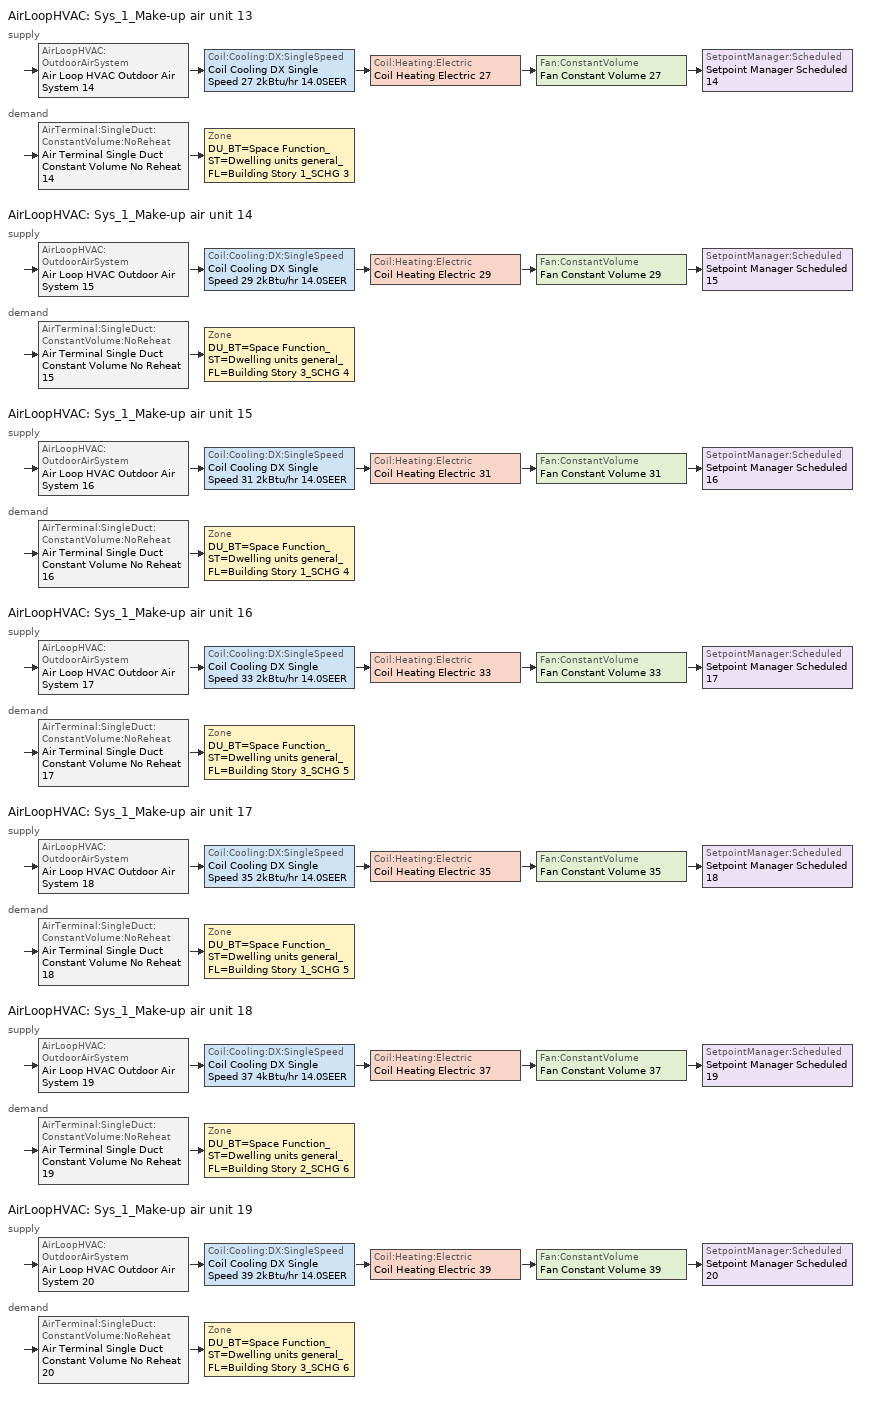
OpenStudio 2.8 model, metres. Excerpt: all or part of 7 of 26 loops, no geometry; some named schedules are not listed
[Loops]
AirLoopHVAC 'Sys_1_Make-up air unit 13'
 supply: AirLoopHVAC:OutdoorAirSystem 'Air Loop HVAC Outdoor Air System 14' > Coil:Cooling:DX:SingleSpeed 'Coil Cooling DX Single Speed 27 2kBtu/hr 14.0SEER' > Coil:Heating:Electric 'Coil Heating Electric 27' > Fan:ConstantVolume 'Fan Constant Volume 27' > SetpointManager:Scheduled 'Setpoint Manager Scheduled 14'
 demand: AirTerminal:SingleDuct:ConstantVolume:NoReheat 'Air Terminal Single Duct Constant Volume No Reheat 14' > Zone 'DU_BT=Space Function_ST=Dwelling units general_FL=Building Story 1_SCHG 3'
AirLoopHVAC 'Sys_1_Make-up air unit 14'
 supply: AirLoopHVAC:OutdoorAirSystem 'Air Loop HVAC Outdoor Air System 15' > Coil:Cooling:DX:SingleSpeed 'Coil Cooling DX Single Speed 29 2kBtu/hr 14.0SEER' > Coil:Heating:Electric 'Coil Heating Electric 29' > Fan:ConstantVolume 'Fan Constant Volume 29' > SetpointManager:Scheduled 'Setpoint Manager Scheduled 15'
 demand: AirTerminal:SingleDuct:ConstantVolume:NoReheat 'Air Terminal Single Duct Constant Volume No Reheat 15' > Zone 'DU_BT=Space Function_ST=Dwelling units general_FL=Building Story 3_SCHG 4'
AirLoopHVAC 'Sys_1_Make-up air unit 15'
 supply: AirLoopHVAC:OutdoorAirSystem 'Air Loop HVAC Outdoor Air System 16' > Coil:Cooling:DX:SingleSpeed 'Coil Cooling DX Single Speed 31 2kBtu/hr 14.0SEER' > Coil:Heating:Electric 'Coil Heating Electric 31' > Fan:ConstantVolume 'Fan Constant Volume 31' > SetpointManager:Scheduled 'Setpoint Manager Scheduled 16'
 demand: AirTerminal:SingleDuct:ConstantVolume:NoReheat 'Air Terminal Single Duct Constant Volume No Reheat 16' > Zone 'DU_BT=Space Function_ST=Dwelling units general_FL=Building Story 1_SCHG 4'
AirLoopHVAC 'Sys_1_Make-up air unit 16'
 supply: AirLoopHVAC:OutdoorAirSystem 'Air Loop HVAC Outdoor Air System 17' > Coil:Cooling:DX:SingleSpeed 'Coil Cooling DX Single Speed 33 2kBtu/hr 14.0SEER' > Coil:Heating:Electric 'Coil Heating Electric 33' > Fan:ConstantVolume 'Fan Constant Volume 33' > SetpointManager:Scheduled 'Setpoint Manager Scheduled 17'
 demand: AirTerminal:SingleDuct:ConstantVolume:NoReheat 'Air Terminal Single Duct Constant Volume No Reheat 17' > Zone 'DU_BT=Space Function_ST=Dwelling units general_FL=Building Story 3_SCHG 5'
AirLoopHVAC 'Sys_1_Make-up air unit 17'
 supply: AirLoopHVAC:OutdoorAirSystem 'Air Loop HVAC Outdoor Air System 18' > Coil:Cooling:DX:SingleSpeed 'Coil Cooling DX Single Speed 35 2kBtu/hr 14.0SEER' > Coil:Heating:Electric 'Coil Heating Electric 35' > Fan:ConstantVolume 'Fan Constant Volume 35' > SetpointManager:Scheduled 'Setpoint Manager Scheduled 18'
 demand: AirTerminal:SingleDuct:ConstantVolume:NoReheat 'Air Terminal Single Duct Constant Volume No Reheat 18' > Zone 'DU_BT=Space Function_ST=Dwelling units general_FL=Building Story 1_SCHG 5'
AirLoopHVAC 'Sys_1_Make-up air unit 18'
 supply: AirLoopHVAC:OutdoorAirSystem 'Air Loop HVAC Outdoor Air System 19' > Coil:Cooling:DX:SingleSpeed 'Coil Cooling DX Single Speed 37 4kBtu/hr 14.0SEER' > Coil:Heating:Electric 'Coil Heating Electric 37' > Fan:ConstantVolume 'Fan Constant Volume 37' > SetpointManager:Scheduled 'Setpoint Manager Scheduled 19'
 demand: AirTerminal:SingleDuct:ConstantVolume:NoReheat 'Air Terminal Single Duct Constant Volume No Reheat 19' > Zone 'DU_BT=Space Function_ST=Dwelling units general_FL=Building Story 2_SCHG 6'
AirLoopHVAC 'Sys_1_Make-up air unit 19'
 supply: AirLoopHVAC:OutdoorAirSystem 'Air Loop HVAC Outdoor Air System 20' > Coil:Cooling:DX:SingleSpeed 'Coil Cooling DX Single Speed 39 2kBtu/hr 14.0SEER' > Coil:Heating:Electric 'Coil Heating Electric 39' > Fan:ConstantVolume 'Fan Constant Volume 39' > SetpointManager:Scheduled 'Setpoint Manager Scheduled 20'
 demand: AirTerminal:SingleDuct:ConstantVolume:NoReheat 'Air Terminal Single Duct Constant Volume No Reheat 20' > Zone 'DU_BT=Space Function_ST=Dwelling units general_FL=Building Story 3_SCHG 6'
[Sizing:Zone] Zone Cooling Design Supply Air Temperature Input Method=SupplyAirTemperature; Zone Cooling Design Supply Air Temperature {C}=13; Zone Cooling Design Supply Air Temperature Difference {deltaC}=11.11; Zone Heating Design Supply Air Temperature Input Method=SupplyAirTemperature; Zone Heating Design Supply Air Temperature {C}=43; Zone Heating Design Supply Air Temperature Difference {deltaC}=11.11; Zone Cooling Design Supply Air Humidity Ratio {kg-H2O/kg-air}=0.0085; Zone Heating Design Supply Air Humidity Ratio {kg-H2O/kg-air}=0.008; Zone Heating Sizing Factor=1.3; Zone Cooling Sizing Factor=1.1; Cooling Design Air Flow Method=DesignDay; Heating Design Air Flow Method=DesignDay; Account for Dedicated Outdoor Air System=No; Dedicated Outdoor Air System Control Strategy=NeutralSupplyAir; Dedicated Outdoor Air Low Setpoint Temperature for Design {C}=autosize; Dedicated Outdoor Air High Setpoint Temperature for Design {C}=autosize
DU_BT=Space Function_ST=Dwelling units general_FL=Building Story 1_SCHG 3; DU_BT=Space Function_ST=Dwelling units general_FL=Building Story 3_SCHG 4; DU_BT=Space Function_ST=Dwelling units general_FL=Building Story 1_SCHG 4; DU_BT=Space Function_ST=Dwelling units general_FL=Building Story 3_SCHG 5; DU_BT=Space Function_ST=Dwelling units general_FL=Building Story 1_SCHG 5; DU_BT=Space Function_ST=Dwelling units general_FL=Building Story 2_SCHG 6; DU_BT=Space Function_ST=Dwelling units general_FL=Building Story 3_SCHG 6
[Zone equipment]
DU_BT=Space Function_ST=Dwelling units general_FL=Building Story 1_SCHG 3: DU_BT=Space Function_ST=Dwelling units general_FL=Building Story 1_SCHG 3 PTAC, Zone HVAC Baseboard Convective Electric 14, Air Terminal Single Duct Constant Volume No Reheat 14
DU_BT=Space Function_ST=Dwelling units general_FL=Building Story 3_SCHG 4: DU_BT=Space Function_ST=Dwelling units general_FL=Building Story 3_SCHG 4 PTAC, Zone HVAC Baseboard Convective Electric 15, Air Terminal Single Duct Constant Volume No Reheat 15
DU_BT=Space Function_ST=Dwelling units general_FL=Building Story 1_SCHG 4: DU_BT=Space Function_ST=Dwelling units general_FL=Building Story 1_SCHG 4 PTAC, Zone HVAC Baseboard Convective Electric 16, Air Terminal Single Duct Constant Volume No Reheat 16
DU_BT=Space Function_ST=Dwelling units general_FL=Building Story 3_SCHG 5: DU_BT=Space Function_ST=Dwelling units general_FL=Building Story 3_SCHG 5 PTAC, Zone HVAC Baseboard Convective Electric 17, Air Terminal Single Duct Constant Volume No Reheat 17
DU_BT=Space Function_ST=Dwelling units general_FL=Building Story 1_SCHG 5: DU_BT=Space Function_ST=Dwelling units general_FL=Building Story 1_SCHG 5 PTAC, Zone HVAC Baseboard Convective Electric 18, Air Terminal Single Duct Constant Volume No Reheat 18
DU_BT=Space Function_ST=Dwelling units general_FL=Building Story 2_SCHG 6: DU_BT=Space Function_ST=Dwelling units general_FL=Building Story 2_SCHG 6 PTAC, Zone HVAC Baseboard Convective Electric 19, Air Terminal Single Duct Constant Volume No Reheat 19
DU_BT=Space Function_ST=Dwelling units general_FL=Building Story 3_SCHG 6: DU_BT=Space Function_ST=Dwelling units general_FL=Building Story 3_SCHG 6 PTAC, Zone HVAC Baseboard Convective Electric 20, Air Terminal Single Duct Constant Volume No Reheat 20
[AirLoopHVAC] Design Supply Air Flow Rate {m3/s}=AutoSize
Name | Availability Schedule
Sys_1_Make-up air unit 13 | Sys_1_Make-up air unit 13 Occ Sch
Sys_1_Make-up air unit 14 | Sys_1_Make-up air unit 14 Occ Sch
Sys_1_Make-up air unit 15 | Sys_1_Make-up air unit 15 Occ Sch
Sys_1_Make-up air unit 16 | Sys_1_Make-up air unit 16 Occ Sch
Sys_1_Make-up air unit 17 | Sys_1_Make-up air unit 17 Occ Sch
Sys_1_Make-up air unit 18 | Sys_1_Make-up air unit 18 Occ Sch
Sys_1_Make-up air unit 19 | Sys_1_Make-up air unit 19 Occ Sch
[Sizing:System] Type of Load to Size On=VentilationRequirement; Design Outdoor Air Flow Rate {m3/s}=Autosize; Central Heating Maximum System Air Flow Ratio=1; Preheat Design Temperature {C}=7; Preheat Design Humidity Ratio {kg-H2O/kg-Air}=0.008; Precool Design Temperature {C}=13; Precool Design Humidity Ratio {kg-H2O/kg-Air}=0.008; Central Cooling Design Supply Air Temperature {C}=13; Central Heating Design Supply Air Temperature {C}=43; Sizing Option=NonCoincident; 100% Outdoor Air in Cooling=Yes; 100% Outdoor Air in Heating=Yes; Central Cooling Design Supply Air Humidity Ratio {kg-H2O/kg-Air}=0.0085; Central Heating Design Supply Air Humidity Ratio {kg-H2O/kg-Air}=0.008; Cooling Design Air Flow Method=DesignDay; Cooling Design Air Flow Rate {m3/s}=0; Heating Design Air Flow Method=DesignDay; Heating Design Air Flow Rate {m3/s}=0; System Outdoor Air Method=ZoneSum; Zone Maximum Outdoor Air Fraction=1; Cooling Supply Air Flow Rate Per Floor Area {m3/s-m2}=0.00996765; Cooling Fraction of Autosized Cooling Supply Air Flow Rate=1; Cooling Supply Air Flow Rate Per Unit Cooling Capacity {m3/s-W}=3.94755e-05; Heating Supply Air Flow Rate Per Floor Area {m3/s-m2}=0.00996765; Heating Fraction of Autosized Heating Supply Air Flow Rate=1; Heating Fraction of Autosized Cooling Supply Air Flow Rate=1; Heating Supply Air Flow Rate Per Unit Heating Capacity {m3/s-W}=3.15882e-05; Cooling Design Capacity Method=CoolingDesignCapacity; Cooling Design Capacity {W}=autosize; Cooling Design Capacity Per Floor Area {W/m2}=234.7; Fraction of Autosized Cooling Design Capacity=1; Heating Design Capacity Method=HeatingDesignCapacity; Heating Design Capacity {W}=autosize; Heating Design Capacity Per Floor Area {W/m2}=157; Fraction of Autosized Heating Design Capacity=1; Central Cooling Capacity Control Method=OnOff
Sys_1_Make-up air unit 13; Sys_1_Make-up air unit 14; Sys_1_Make-up air unit 15; Sys_1_Make-up air unit 16; Sys_1_Make-up air unit 17; Sys_1_Make-up air unit 18; Sys_1_Make-up air unit 19
[Fan:ConstantVolume] Availability Schedule=Always On Discrete; Fan Total Efficiency=0.39975; Pressure Rise {Pa}=640; Maximum Flow Rate {m3/s}=AutoSize; Motor Efficiency=0.615
Fan Constant Volume 27; Fan Constant Volume 28; Fan Constant Volume 29; Fan Constant Volume 30; Fan Constant Volume 31; Fan Constant Volume 32; Fan Constant Volume 33; Fan Constant Volume 34; Fan Constant Volume 35; Fan Constant Volume 36; Fan Constant Volume 37; Fan Constant Volume 38; Fan Constant Volume 39; Fan Constant Volume 40
[Coil:Heating:Electric]
Name | Availability Schedule
Coil Heating Electric 27; Coil Heating Electric 29; Coil Heating Electric 31; Coil Heating Electric 33; Coil Heating Electric 35; Coil Heating Electric 37; Coil Heating Electric 39 | Always On Discrete
Coil Heating Electric 28; Coil Heating Electric 30; Coil Heating Electric 32; Coil Heating Electric 34; Coil Heating Electric 36; Coil Heating Electric 38; Coil Heating Electric 40 | ON_OFF_ALWAYS_OFF
[Coil:Cooling:DX:SingleSpeed] Availability Schedule=Always On Discrete; Rated Total Cooling Capacity {W}=autosize; Rated Sensible Heat Ratio=autosize; Rated Air Flow Rate {m3/s}=autosize; Rated Evaporator Fan Power Per Volume Flow Rate {W/(m3/s)}=773.3; Total Cooling Capacity Function of Temperature Curve=DXCOOL-NECB2011-REF-CAPFT; Total Cooling Capacity Function of Flow Fraction Curve=DXCOOL-NECB2011-REF-CAPFFLOW; Energy Input Ratio Function of Temperature Curve=DXCOOL-NECB2011-REF-COOLEIRFT; Energy Input Ratio Function of Flow Fraction Curve=DXCOOL-NECB2011-REF-COOLEIRFFLOW; Part Load Fraction Correlation Curve=DXCOOL-NECB2011-REF-COOLPLFFPLR; Condenser Type=AirCooled; Evaporative Condenser Effectiveness=0; Evaporative Condenser Air Flow Rate {m3/s}=Autosize; Evaporative Condenser Pump Rated Power Consumption {W}=Autosize; Crankcase Heater Capacity {W}=0; Maximum Outdoor Dry-Bulb Temperature for Crankcase Heater Operation {C}=0; Basin Heater Capacity {W/K}=0; Basin Heater Setpoint Temperature {C}=10
Name | Rated COP {W/W}
Coil Cooling DX Single Speed 27 2kBtu/hr 14.0SEER; Coil Cooling DX Single Speed 29 2kBtu/hr 14.0SEER; Coil Cooling DX Single Speed 31 2kBtu/hr 14.0SEER; Coil Cooling DX Single Speed 33 2kBtu/hr 14.0SEER; Coil Cooling DX Single Speed 35 2kBtu/hr 14.0SEER; Coil Cooling DX Single Speed 37 4kBtu/hr 14.0SEER; Coil Cooling DX Single Speed 39 2kBtu/hr 14.0SEER | 4.11713
Coil Cooling DX Single Speed 28 9kBtu/hr 10.5EER | 3.63859
Coil Cooling DX Single Speed 30 17kBtu/hr 9.3EER; Coil Cooling DX Single Speed 34 16kBtu/hr 9.3EER | 3.23448
Coil Cooling DX Single Speed 32 10kBtu/hr 10.4EER | 3.58631
Coil Cooling DX Single Speed 36 10kBtu/hr 10.3EER | 3.58209
Coil Cooling DX Single Speed 38 10kBtu/hr 10.3EER | 3.56515
Coil Cooling DX Single Speed 40 13kBtu/hr 9.8EER | 3.39549
[Controller:OutdoorAir] Minimum Outdoor Air Flow Rate {m3/s}=autosize; Maximum Outdoor Air Flow Rate {m3/s}=Autosize; Economizer Control Type=NoEconomizer; Economizer Control Action Type=ModulateFlow; Economizer Maximum Limit Dry-Bulb Temperature {C}=28; Economizer Maximum Limit Enthalpy {J/kg}=64000; Economizer Minimum Limit Dry-Bulb Temperature {C}=-100; Lockout Type=NoLockout; Minimum Limit Type=FixedMinimum; High Humidity Control=No; Heat Recovery Bypass Control Type=BypassWhenWithinEconomizerLimits
Name | Minimum Outdoor Air Schedule | Controller Mechanical Ventilation
Controller Outdoor Air 14 | Sys_1_Make-up air unit 13 Occ Sch | Controller Mechanical Ventilation 14
Controller Outdoor Air 15 | Sys_1_Make-up air unit 14 Occ Sch | Controller Mechanical Ventilation 15
Controller Outdoor Air 16 | Sys_1_Make-up air unit 15 Occ Sch | Controller Mechanical Ventilation 16
Controller Outdoor Air 17 | Sys_1_Make-up air unit 16 Occ Sch | Controller Mechanical Ventilation 17
Controller Outdoor Air 18 | Sys_1_Make-up air unit 17 Occ Sch | Controller Mechanical Ventilation 18
Controller Outdoor Air 19 | Sys_1_Make-up air unit 18 Occ Sch | Controller Mechanical Ventilation 19
Controller Outdoor Air 20 | Sys_1_Make-up air unit 19 Occ Sch | Controller Mechanical Ventilation 20
[Controller:MechanicalVentilation] Availability Schedule=Always On Discrete; System Outdoor Air Method=ZoneSum
Controller Mechanical Ventilation 14; Controller Mechanical Ventilation 15; Controller Mechanical Ventilation 16; Controller Mechanical Ventilation 17; Controller Mechanical Ventilation 18; Controller Mechanical Ventilation 19; Controller Mechanical Ventilation 20
[AirLoopHVAC:OutdoorAirSystem]
Name | Controller
Air Loop HVAC Outdoor Air System 14 | Controller Outdoor Air 14
Air Loop HVAC Outdoor Air System 15 | Controller Outdoor Air 15
Air Loop HVAC Outdoor Air System 16 | Controller Outdoor Air 16
Air Loop HVAC Outdoor Air System 17 | Controller Outdoor Air 17
Air Loop HVAC Outdoor Air System 18 | Controller Outdoor Air 18
Air Loop HVAC Outdoor Air System 19 | Controller Outdoor Air 19
Air Loop HVAC Outdoor Air System 20 | Controller Outdoor Air 20
[SetpointManager:Scheduled] Control Variable=Temperature
Name | Schedule
Setpoint Manager Scheduled 14 | Makeup-Air Unit Supply Air Temp 13
Setpoint Manager Scheduled 15 | Makeup-Air Unit Supply Air Temp 14
Setpoint Manager Scheduled 16 | Makeup-Air Unit Supply Air Temp 15
Setpoint Manager Scheduled 17 | Makeup-Air Unit Supply Air Temp 16
Setpoint Manager Scheduled 18 | Makeup-Air Unit Supply Air Temp 17
Setpoint Manager Scheduled 19 | Makeup-Air Unit Supply Air Temp 18
Setpoint Manager Scheduled 20 | Makeup-Air Unit Supply Air Temp 19
[ZoneHVAC:PackagedTerminalAirConditioner] Availability Schedule=Always On Discrete; Supply Air Flow Rate During Cooling Operation {m3/s}=Autosize; Supply Air Flow Rate During Heating Operation {m3/s}=Autosize; Supply Air Flow Rate When No Cooling or Heating is Needed {m3/s}=Autosize; Outdoor Air Flow Rate During Cooling Operation {m3/s}=1e-05; Outdoor Air Flow Rate During Heating Operation {m3/s}=1e-05; Outdoor Air Flow Rate When No Cooling or Heating is Needed {m3/s}=1e-05; Fan Placement=DrawThrough
Name | Supply Air Fan | Heating Coil | Cooling Coil
DU_BT=Space Function_ST=Dwelling units general_FL=Building Story 1_SCHG 3 PTAC | Fan Constant Volume 28 | Coil Heating Electric 28 | Coil Cooling DX Single Speed 28 9kBtu/hr 10.5EER
DU_BT=Space Function_ST=Dwelling units general_FL=Building Story 3_SCHG 4 PTAC | Fan Constant Volume 30 | Coil Heating Electric 30 | Coil Cooling DX Single Speed 30 17kBtu/hr 9.3EER
DU_BT=Space Function_ST=Dwelling units general_FL=Building Story 1_SCHG 4 PTAC | Fan Constant Volume 32 | Coil Heating Electric 32 | Coil Cooling DX Single Speed 32 10kBtu/hr 10.4EER
DU_BT=Space Function_ST=Dwelling units general_FL=Building Story 3_SCHG 5 PTAC | Fan Constant Volume 34 | Coil Heating Electric 34 | Coil Cooling DX Single Speed 34 16kBtu/hr 9.3EER
DU_BT=Space Function_ST=Dwelling units general_FL=Building Story 1_SCHG 5 PTAC | Fan Constant Volume 36 | Coil Heating Electric 36 | Coil Cooling DX Single Speed 36 10kBtu/hr 10.3EER
DU_BT=Space Function_ST=Dwelling units general_FL=Building Story 2_SCHG 6 PTAC | Fan Constant Volume 38 | Coil Heating Electric 38 | Coil Cooling DX Single Speed 38 10kBtu/hr 10.3EER
DU_BT=Space Function_ST=Dwelling units general_FL=Building Story 3_SCHG 6 PTAC | Fan Constant Volume 40 | Coil Heating Electric 40 | Coil Cooling DX Single Speed 40 13kBtu/hr 9.8EER
[ZoneHVAC:Baseboard:Convective:Electric] Availability Schedule=Always On Discrete; Nominal Capacity {W}=autosize; Efficiency=1
Zone HVAC Baseboard Convective Electric 14; Zone HVAC Baseboard Convective Electric 15; Zone HVAC Baseboard Convective Electric 16; Zone HVAC Baseboard Convective Electric 17; Zone HVAC Baseboard Convective Electric 18; Zone HVAC Baseboard Convective Electric 19; Zone HVAC Baseboard Convective Electric 20
[AirTerminal:SingleDuct:ConstantVolume:NoReheat] Availability Schedule=Always On Discrete; Maximum Air Flow Rate {m3/s}=AutoSize
Air Terminal Single Duct Constant Volume No Reheat 14; Air Terminal Single Duct Constant Volume No Reheat 15; Air Terminal Single Duct Constant Volume No Reheat 16; Air Terminal Single Duct Constant Volume No Reheat 17; Air Terminal Single Duct Constant Volume No Reheat 18; Air Terminal Single Duct Constant Volume No Reheat 19; Air Terminal Single Duct Constant Volume No Reheat 20
[Schedule:Ruleset]
Name | Default Day Schedule | Summer Design Day Schedule | Winter Design Day Schedule
ON_OFF_ALWAYS_OFF | Schedule Day 3
Makeup-Air Unit Supply Air Temp 13 | Makeup Air Unit Supply Air Temp Default 13
Makeup-Air Unit Supply Air Temp 14 | Makeup Air Unit Supply Air Temp Default 14
Makeup-Air Unit Supply Air Temp 15 | Makeup Air Unit Supply Air Temp Default 15
Makeup-Air Unit Supply Air Temp 16 | Makeup Air Unit Supply Air Temp Default 16
Makeup-Air Unit Supply Air Temp 17 | Makeup Air Unit Supply Air Temp Default 17
Makeup-Air Unit Supply Air Temp 18 | Makeup Air Unit Supply Air Temp Default 18
Makeup-Air Unit Supply Air Temp 19 | Makeup Air Unit Supply Air Temp Default 19
Sys_1_Make-up air unit 13 Occ Sch | Sys_1_Make-up air unit 13 Occ Sch Default | Sys_1_Make-up air unit 13 Occ Sch Summer Design Day | Sys_1_Make-up air unit 13 Occ Sch Winter Design Day
Sys_1_Make-up air unit 14 Occ Sch | Sys_1_Make-up air unit 14 Occ Sch Default | Sys_1_Make-up air unit 14 Occ Sch Summer Design Day | Sys_1_Make-up air unit 14 Occ Sch Winter Design Day
Sys_1_Make-up air unit 15 Occ Sch | Sys_1_Make-up air unit 15 Occ Sch Default | Sys_1_Make-up air unit 15 Occ Sch Summer Design Day | Sys_1_Make-up air unit 15 Occ Sch Winter Design Day
Sys_1_Make-up air unit 16 Occ Sch | Sys_1_Make-up air unit 16 Occ Sch Default | Sys_1_Make-up air unit 16 Occ Sch Summer Design Day | Sys_1_Make-up air unit 16 Occ Sch Winter Design Day
Sys_1_Make-up air unit 17 Occ Sch | Sys_1_Make-up air unit 17 Occ Sch Default | Sys_1_Make-up air unit 17 Occ Sch Summer Design Day | Sys_1_Make-up air unit 17 Occ Sch Winter Design Day
Sys_1_Make-up air unit 18 Occ Sch | Sys_1_Make-up air unit 18 Occ Sch Default | Sys_1_Make-up air unit 18 Occ Sch Summer Design Day | Sys_1_Make-up air unit 18 Occ Sch Winter Design Day
Sys_1_Make-up air unit 19 Occ Sch | Sys_1_Make-up air unit 19 Occ Sch Default | Sys_1_Make-up air unit 19 Occ Sch Summer Design Day | Sys_1_Make-up air unit 19 Occ Sch Winter Design Day
[Schedule:Day]
Schedule Day 3: 1, 0, 0, 2, 0, 0, 3, 0, 0, 4, 0, 0, 5, 0, 0, 6, 0, 0, 7, 0, 0, 8, 0, 0, 9, 0, 0, 10, 0, 0, 11, 0, 0, 12, 0, 0, 13, 0, 0, 14, 0, 0, 15, 0, 0, 16, 0, 0, 17, 0, 0, 18, 0, 0, 19, 0, 0, 20, 0, 0, 21, 0, 0, 22, 0, 0, 23, 0, 0, 24, 0, 0
Sys_1_Make-up air unit 13 Occ Sch Default; Sys_1_Make-up air unit 13 Occ Sch Winter Design Day; Sys_1_Make-up air unit 13 Occ Sch Summer Design Day; Sys_1_Make-up air unit 14 Occ Sch Default; Sys_1_Make-up air unit 14 Occ Sch Winter Design Day; Sys_1_Make-up air unit 14 Occ Sch Summer Design Day; Sys_1_Make-up air unit 15 Occ Sch Default; Sys_1_Make-up air unit 15 Occ Sch Winter Design Day; Sys_1_Make-up air unit 15 Occ Sch Summer Design Day; Sys_1_Make-up air unit 16 Occ Sch Default; Sys_1_Make-up air unit 16 Occ Sch Winter Design Day; Sys_1_Make-up air unit 16 Occ Sch Summer Design Day; Sys_1_Make-up air unit 17 Occ Sch Default; Sys_1_Make-up air unit 17 Occ Sch Winter Design Day; Sys_1_Make-up air unit 17 Occ Sch Summer Design Day; Sys_1_Make-up air unit 18 Occ Sch Default; Sys_1_Make-up air unit 18 Occ Sch Winter Design Day; Sys_1_Make-up air unit 18 Occ Sch Summer Design Day; Sys_1_Make-up air unit 19 Occ Sch Default; Sys_1_Make-up air unit 19 Occ Sch Winter Design Day; Sys_1_Make-up air unit 19 Occ Sch Summer Design Day: 24, 0, 1
[Schedule:Rule] Schedule Ruleset=ON_OFF_ALWAYS_OFF; Apply Sunday=No; Date Specification Type=DateRange; Start Month=1; Start Day=1; End Month=12; End Day=31
Name | Rule Order | Day Schedule | Apply Monday | Apply Tuesday | Apply Wednesday | Apply Thursday | Apply Friday | Apply Saturday
wkdON_OFF_ALWAYS_OFF rule | 2 | wkdON_OFF_ALWAYS_OFF 1 | Yes | Yes | Yes | Yes | Yes | No
satON_OFF_ALWAYS_OFFrule | 1 | satON_OFF_ALWAYS_OFF 1 | No | No | No | No | No | Yes
[Schedule:Constant]
Always On Discrete: Value=1
[Curve:Biquadratic] Minimum Value of x=13; Maximum Value of x=24; Minimum Value of y=24; Maximum Value of y=46
Name | Coefficient1 Constant | Coefficient2 x | Coefficient3 x**2 | Coefficient4 y | Coefficient5 y**2 | Coefficient6 x*y
DXCOOL-NECB2011-REF-CAPFT | 0.867905 | 0.0142459 | 0.00055436 | -0.0075575 | 3.3e-05 | -0.0001918
DXCOOL-NECB2011-REF-COOLEIRFT | 0.116936 | 0.0284933 | -0.0004112 | 0.0214108 | 0.00016103 | -0.0006791
[Curve:Quadratic] Coefficient1 Constant=1; Coefficient2 x=0; Coefficient3 x**2=0; Minimum Value of x=0; Maximum Value of x=1
DXCOOL-NECB2011-REF-CAPFFLOW; DXCOOL-NECB2011-REF-COOLEIRFFLOW
[Curve:Cubic]
DXCOOL-NECB2011-REF-COOLPLFFPLR: Coefficient1 Constant=0.0277; Coefficient2 x=4.9151; Coefficient3 x**2=-8.184; Coefficient4 x**3=4.2702; Minimum Value of x=0.7; Maximum Value of x=1
